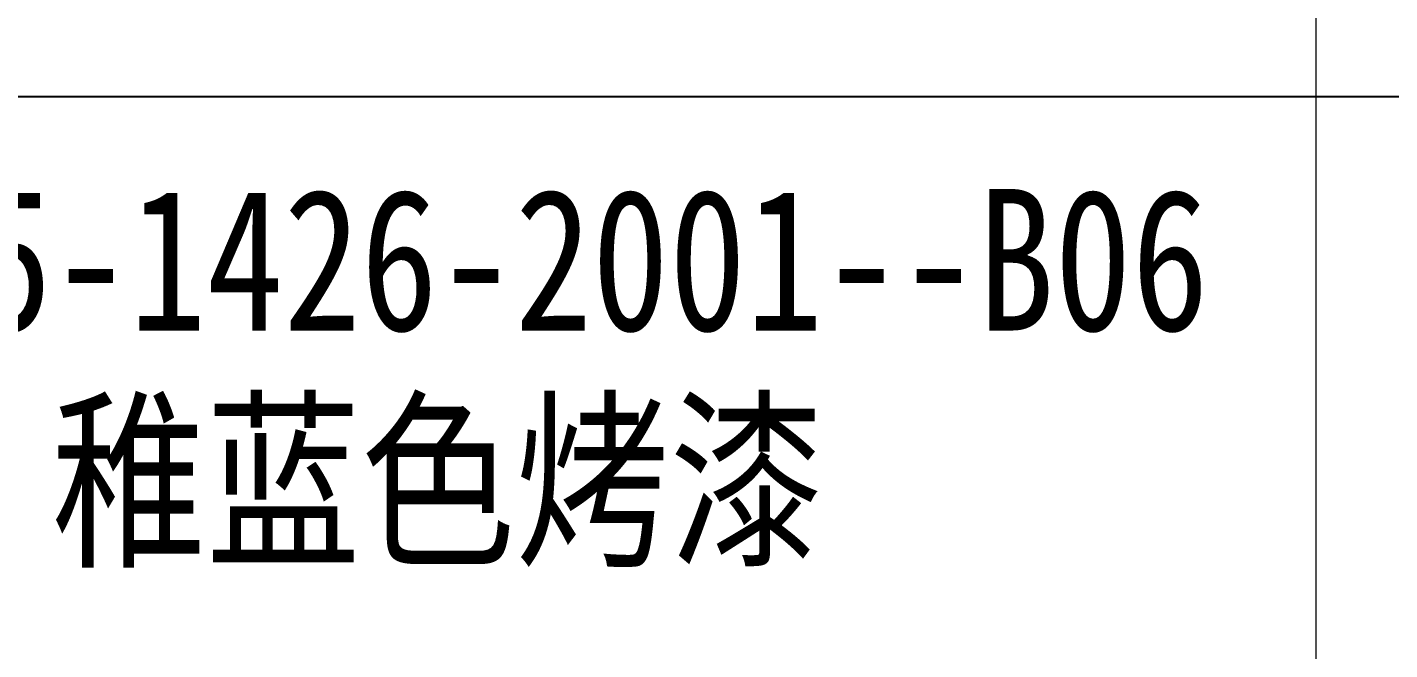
# Model space of a CAD drawing. Header units: millimetres. Extents: x 1333 to 38145, y -42879 to -3789.
# Drawn here: x 20220.07 to 20253.74, y -4405.19 to -4389.8 of the extents above; entities that cross this region are included whole.
import ezdxf
from ezdxf.enums import TextEntityAlignment as Align

# ---------------------------------------------------------------- set-up
doc = ezdxf.new("R2010")
doc.units = ezdxf.units.MM
doc.header["$LTSCALE"] = 0.5
doc.layers.add('图\\M+19E79\\M+195B6\\M+18E9A', color=7, linetype='Continuous')
doc.layers.add('表面处理', color=7, linetype='Continuous')
doc.layers.add('图框', color=7, linetype='Continuous', lineweight=18)
doc.styles.add('国标', font='simfang.ttf', dxfattribs={"width": 0.8})

# ---------------------------------------------------------------- blocks, each defined once
blk = doc.blocks.new('GZDEH零件A3图框V01版')
at = {"layer": '图\\M+19E79\\M+195B6\\M+18E9A', "color": 9}
blk.add_line((3181.99, -1802.211), (3092.49, -1802.211), dxfattribs=at)
at = {"layer": '图框', "linetype": 'Continuous'}
blk.add_line((3157.49, -1832.961), (3157.49, -1749.461), dxfattribs=at)
blk = doc.blocks.new('DEH A3')
at = {"layer": '图框'}
blk.add_blockref('GZDEH零件A3图框V01版', (-2857.49, 1846.461), dxfattribs=at)

msp = doc.modelspace()

# ---------------------------------------------------------------- block references
at = {"layer": '图框'}
msp.add_blockref('DEH A3', (19951.916, -4435.764), dxfattribs=at)

# ---------------------------------------------------------------- texts
at = {"layer": '表面处理', "color": 3, "style": '国标', "width": 0.8}
for s, p in [('GSB05-1426-2001--B06', (20230.216, -4397.296)), ('稚蓝色烤漆', (20230.216, -4402.772))]:
    msp.add_text(s, height=3.5, dxfattribs=at).set_placement(p, align=Align.CENTER)

doc.saveas('drawing.dxf')
